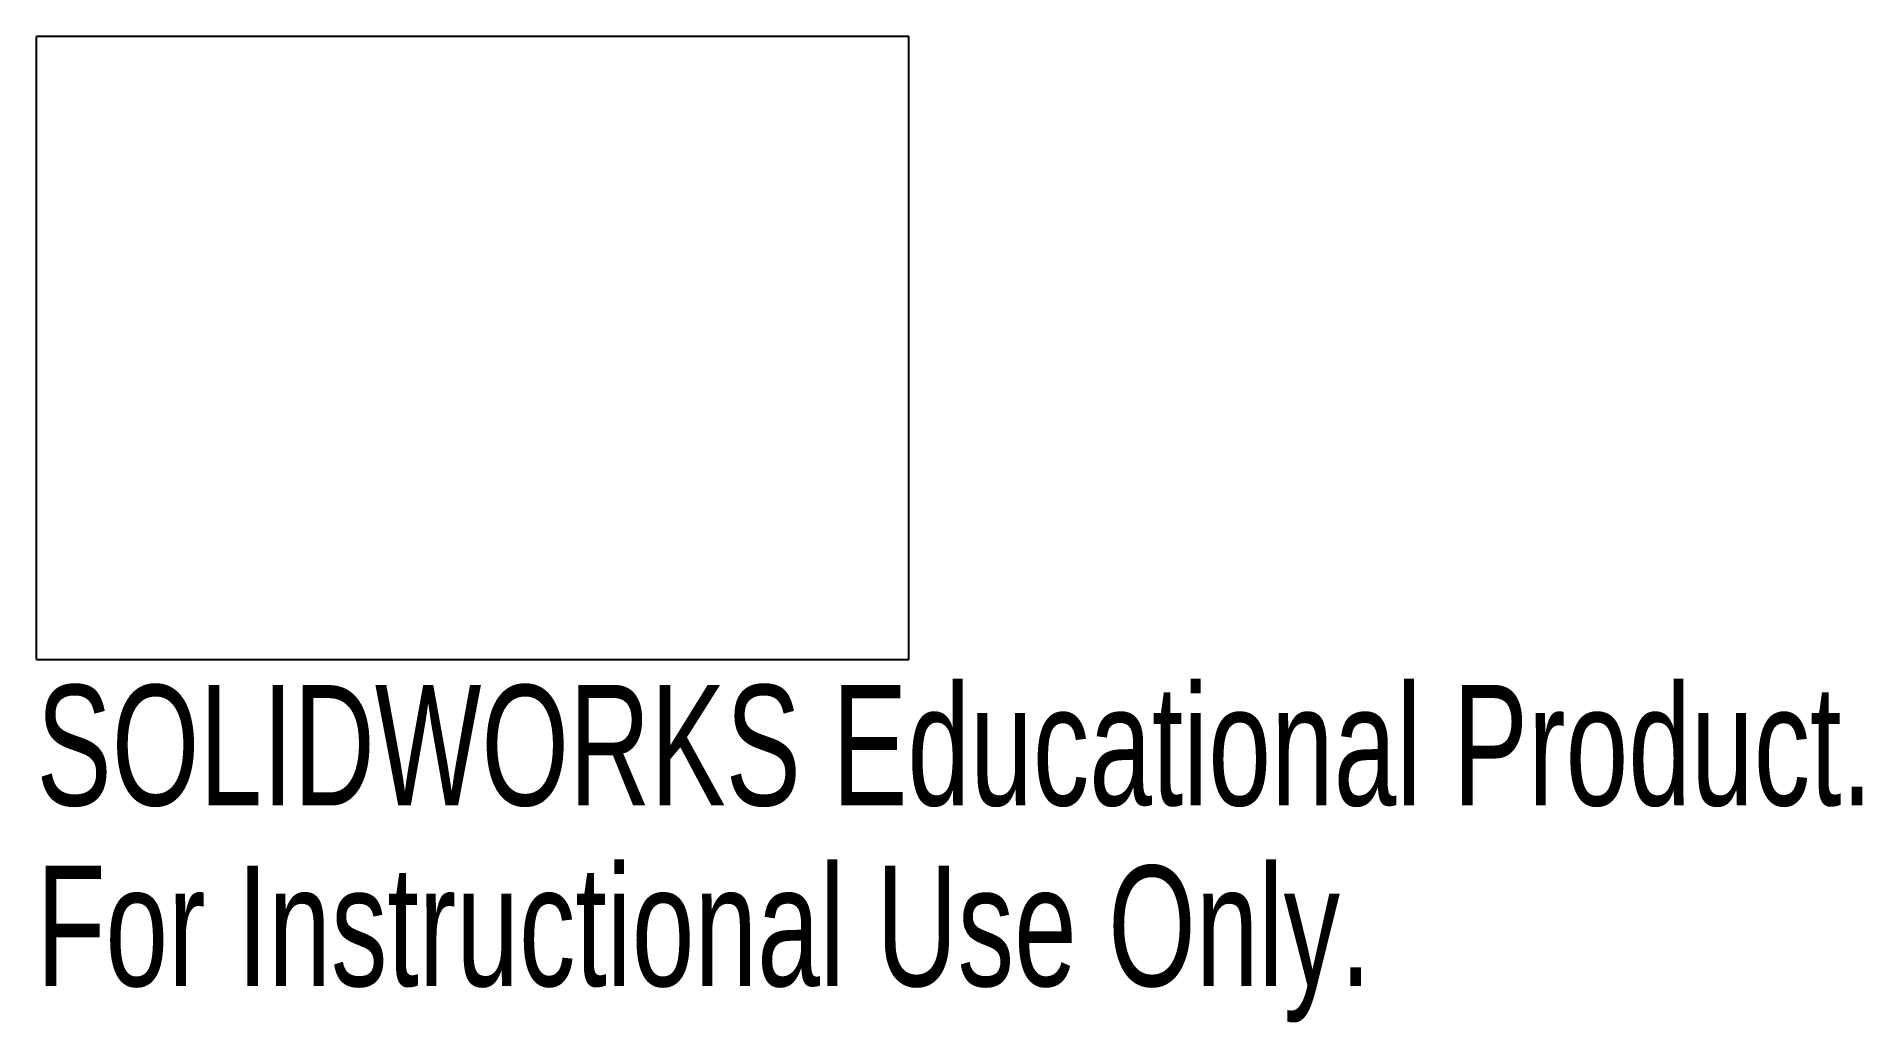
# Model space of a CAD drawing. Header units: millimetres. Extents: x 0 to 73.3, y -27.1 to 12.5.
import ezdxf

# ---------------------------------------------------------------- set-up
doc = ezdxf.new("R2010")
doc.units = ezdxf.units.MM
doc.styles.add('SLDTEXTSTYLE0', font='TXT', dxfattribs={"width": 0.7})

msp = doc.modelspace()

# ---------------------------------------------------------------- linework, layer by layer
at = {"color": 7, "linetype": 'Continuous', "lineweight": 25}
for p, q in [((35, 12.5), (0, 12.5)), ((0, -12.5), (0, 12.5)), ((35, -12.5), (35, 12.5)), ((0, -12.5), (35, -12.5))]:
    msp.add_line(p, q, dxfattribs=at)

# ---------------------------------------------------------------- texts
at = {"color": 7, "linetype": 'Continuous', "char_height": 4.83362, "attachment_point": 1, "style": 'SLDTEXTSTYLE0'}
for s, insert in [('SOLIDWORKS Educational Product.', (0, -13.52)), ('For Instructional Use Only.', (0, -20.77))]:
    msp.add_mtext(s, dxfattribs=dict(at, insert=insert))

doc.saveas('drawing.dxf')
